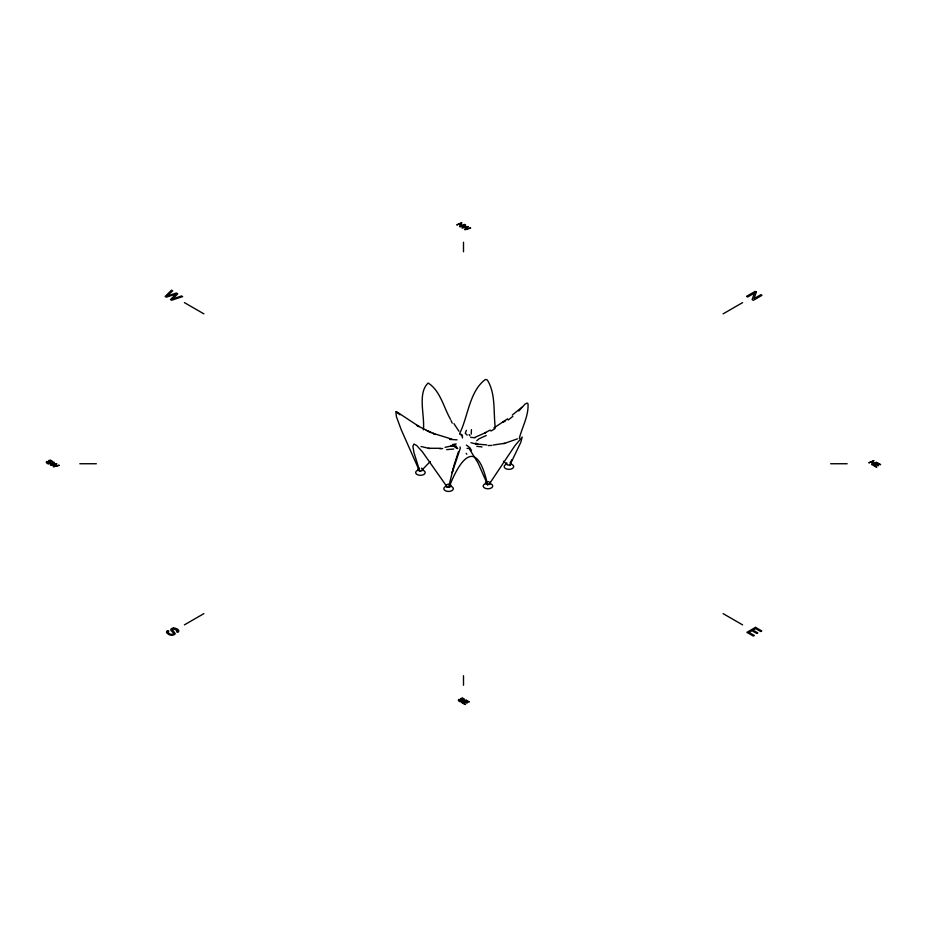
<?xml version="1.0" encoding="UTF-8"?>
<svg xmlns="http://www.w3.org/2000/svg" width="927" height="927" viewBox="0 0 927 927"><rect width="100%" height="100%" fill="white"/><g stroke="black" fill="none" stroke-linecap="round" stroke-linejoin="round"><path stroke-width="1.39" d="M466.374 430.302L465.273 433.291L467.231 435.134M471.437 429.607L471.206 434.149M458.39 451.889L454.021 465.227L448.981 485.771M452.133 472.666L453.21 468.795M452.376 472.11L460.279 448.355L460.093 446.941M459.688 433.454C468.147 416.513 469.363 391.287 485.389 379.479L487.266 379.908C496.026 393.836 493.222 412.341 495.342 428.1M519.305 438.344C522.202 426.999 528.877 415.551 527.984 403.651L527.139 403.048L525.03 404.091L518.807 411.032M510.256 463.546L510.881 461.843M511.229 460.904L511.6 459.873M462.446 438.019L462.353 435.006M459.224 700.082L460.603 701.333L461.797 700.638A12.781 7.381 0 0 0 461.298 700.117L460.707 699.503A1.599 0.927 0 0 1 460.916 698.471A1.599 0.927 0 0 1 462.654 698.216M449.085 487.115C462.538 452.758 478.089 440.904 487.579 484.995M509.711 465.47L520.789 442.341L522.202 437.057L514.786 445.864L488.992 484.508M461.322 435.841L461.217 434.323L459.757 434.23M476.756 440.742L478.819 438.911L486.269 435.458M430.29 461.449L421.901 470.151M55.261 465.493L56.837 463.871L51.402 465.03L54.287 462.399L53.696 462.063L50.521 465.215L55.944 463.963M175.273 294.728L176.014 293.986L166.327 297.161L165.157 296.489L171.507 290.174L172.677 290.858L166.918 296.119L176.397 293.002L177.775 293.789L174.635 297.034A33.048 19.085 0 0 1 172.26 299.201L181.472 295.933L182.631 296.594L171.611 300.221L170.498 299.583L175.412 294.577M55.898 464.01L53.198 466.768L59.258 465.273L54.067 466.571A16.524 9.537 0 0 0 55.261 465.493M521.774 407.324L512.318 415.053M508.158 420.058L512.84 416.397M507.614 418.795L493.859 427.961M184.415 624.868L203.882 613.628M723.118 313.859L742.585 302.619M490.928 431.043L494.659 428.934M490.186 430.058L484.67 433.048L486.003 432.399M450.429 446.35L454.67 444.543M484.786 432.99L474.786 437.428M517.405 438.877L503.755 443.662M452.399 444.578L456.211 443.952M445.03 447.335L452.677 445.667L456.559 446.478L451.194 445.841L452.677 445.667M446.652 449.641L453.685 449.027M493.025 445.053L504.891 443.268M467.092 448.459L467.892 448.344M440.858 448.286L428.39 448.286M439.861 448.795L442.677 448.529M488.216 445.563L491.611 445.412M79.826 463.743L96.35 463.743M830.65 463.743L847.174 463.743M449.607 439.41L457.034 439.838M475.099 437.776L470.707 437.359M486.779 444.914L475.644 443.963M482.028 446.907L476.802 446.327M451.982 439.178L433.013 433.315L434.786 434.033L426.316 430.383M429.919 448.575L421.032 446.513M475.783 443.963L470.986 442.712M454.844 447.243L457.718 448.564L455.852 447.127M428.772 431.484L431.182 432.654L416.837 425.4L419.166 426.605L396.397 411.6M463.998 700.36L463.303 699.051A3.337 1.935 0 0 0 462.932 698.842L461.449 698.854L461.889 699.769A17.462 10.081 0 0 1 462.237 700.105C463.917 701.994 459.653 702.33 458.761 700.928A2.074 1.194 0 0 1 458.958 699.422L459.56 699.723A1.727 0.997 0 0 0 459.224 700.082M475.76 443.036L478.158 444.415M184.415 302.619L203.882 313.859M723.118 613.628L742.585 624.868M466.374 445.087L469.862 447.706L471.507 450.557M507.347 464.554L503.396 461.275M399.989 414.763L395.852 411.681L396.408 416.675L401.182 429.618L419.236 470.418M468.981 448.332L478.019 462.886L487.509 484.473M458.935 431.229L453.929 423.616M469.074 434.543L470.024 435.899M466.211 453.373L466.779 454.23M447.312 487.208L422.422 451.855L416.652 445.493L413.952 444.033L412.897 446.293L413.859 452.272L419.804 471.345M450.499 419.271C443.627 407.416 440.29 390.545 428.135 383.048C417.092 393.407 425.134 416.177 423.349 429.908M451.02 420.418L452.249 423.152M168.227 632.55L168.135 632.202A2.225 1.286 0 0 1 168.204 631.797L168.876 631.067L167.497 630.638A3.998 2.306 0 0 0 166.709 632.828L168.702 634.45A5.388 3.105 0 0 0 170.73 635.146L171.263 635.215A3.465 2.005 0 0 0 172.549 635.192A3.673 2.121 0 0 0 173.036 635.111A3.314 1.912 0 0 0 174.253 634.671A3.523 2.028 0 0 0 174.566 634.462A2.978 1.715 0 0 0 175.18 633.489L172.41 629.827A1.356 0.788 0 0 1 172.642 629.329A1.657 0.962 0 0 1 172.99 629.12A1.506 0.869 0 0 1 173.639 628.946L177.115 630.43A2.097 1.217 0 0 1 177.173 631.102L176.582 631.762L177.764 632.341A3.708 2.144 0 0 0 178.749 631.171A3.279 1.9 0 0 0 178.714 630.58L178.482 630.14A5.191 2.99 0 0 0 178.088 629.688L177.544 629.259A7.706 4.45 0 0 0 176.872 628.854A5.875 3.395 0 0 0 175.215 628.228L174.461 628.1A3.048 1.761 0 0 0 173.256 628.1M463.5 242.237L463.5 251.773M463.5 675.713L463.5 685.262M50.556 460.395A2.99 1.727 0 0 1 52.294 461.368A1.808 1.043 0 0 1 51.97 462.469L51.263 461.159A3.337 1.935 0 0 0 50.892 460.951L49.363 460.997L49.838 461.878A17.462 10.081 0 0 1 50.185 462.214C51.877 464.172 47.486 464.427 46.628 462.955A2.074 1.194 0 0 1 46.906 461.53L47.52 461.831A1.727 0.997 0 0 0 47.173 462.191L48.563 463.442L49.71 462.689A12.781 7.381 0 0 0 49.258 462.225L48.714 461.681A1.599 0.927 0 0 1 48.864 460.58A1.599 0.927 0 0 1 50.614 460.325M464.01 700.36A1.808 1.043 0 0 0 464.381 699.248A2.99 1.727 0 0 0 462.596 698.286M173.268 628.124A2.978 1.715 0 0 0 170.777 629.746L170.892 630.128A4.229 2.433 0 0 0 171.171 630.627L172.352 631.866A40.336 23.291 0 0 1 172.874 632.376L173.106 632.62A4.519 2.607 0 0 1 173.407 633.014L173.534 633.384A1.715 0.985 0 0 1 171.622 634.358L170.962 634.3A4.565 2.642 0 0 1 168.274 632.538M511.426 464.253A4.762 2.758 0 0 1 512.515 468.413A4.762 2.758 0 0 1 505.238 468.344A4.762 2.758 0 0 1 506.559 464.207M510.232 462.411A2.491 1.437 0 0 1 511.044 464.381A2.491 1.437 0 0 1 507.625 464.856A2.491 1.437 0 0 1 506.802 462.874M489.723 483.465A4.762 2.758 0 0 1 491.982 487.498A4.762 2.758 0 0 1 484.705 488.042A4.762 2.758 0 0 1 485.134 483.813M486.42 483.419A4.762 2.758 0 0 1 487.869 483.28M489.815 482.098A2.491 1.437 0 0 1 488.911 484.392A2.491 1.437 0 0 1 485.47 483.141A2.491 1.437 0 0 1 488.645 481.681M450.279 486.107A4.762 2.758 0 0 1 452.492 490.244A4.762 2.758 0 0 1 445.018 490.51A4.762 2.758 0 0 1 446.327 486.246M422.318 470.024A4.762 2.758 0 0 1 424.195 474.242A4.762 2.758 0 0 1 416.663 474.242A4.762 2.758 0 0 1 418.529 470.024M421.414 468.262A2.491 1.437 0 0 1 422.388 470.464A2.491 1.437 0 0 1 418.459 470.464A2.491 1.437 0 0 1 419.433 468.262M461.681 222.793L460.557 226.061L464.508 224.415L460.186 226.918L459.595 226.582L460.719 223.303L456.779 224.948L461.681 222.793M756.328 292.075L754.08 298.61L760.87 294.693L761.971 295.331L753.327 300.325L752.156 299.641L754.404 293.094L747.614 297.022L746.513 296.385L755.157 291.391L756.328 292.075M873.732 460.684L872.608 463.952L876.548 462.318L872.226 464.809L871.635 464.473L872.77 461.194L868.819 462.84L873.732 460.684M468.205 226.559L466.64 228.181A16.524 9.537 0 0 1 465.447 229.259L470.638 227.961L465.122 229.769L464.578 229.456L467.324 226.651L461.901 227.903L465.076 224.751L465.667 225.087L462.828 227.683L468.205 226.559M505.273 420.638L502.944 422.399L505.273 420.638M466.142 700.186L461.82 702.678L465.053 704.543L465.563 704.253L462.909 702.724L464.381 701.866L467.278 702.956L464.879 701.577L466.211 700.812L469.271 701.994L466.142 700.186M877.521 462.874L873.199 465.366L876.421 467.231L876.942 466.941L874.277 465.412L875.748 464.554L878.657 465.644L876.258 464.265L877.591 463.5L880.65 464.682L877.521 462.874M755.528 627.359L746.872 632.341L753.327 636.073L754.346 635.482L749.039 632.423L751.982 630.719L756.768 633.477L757.788 632.898L753.002 630.128L755.644 628.599L760.754 631.554L761.774 630.963L755.528 627.359M447.173 486.907A2.491 1.437 0 0 0 451.055 485.818A2.491 1.437 0 0 0 447.486 484.415A2.491 1.437 0 0 0 447.173 486.907"/></g></svg>
